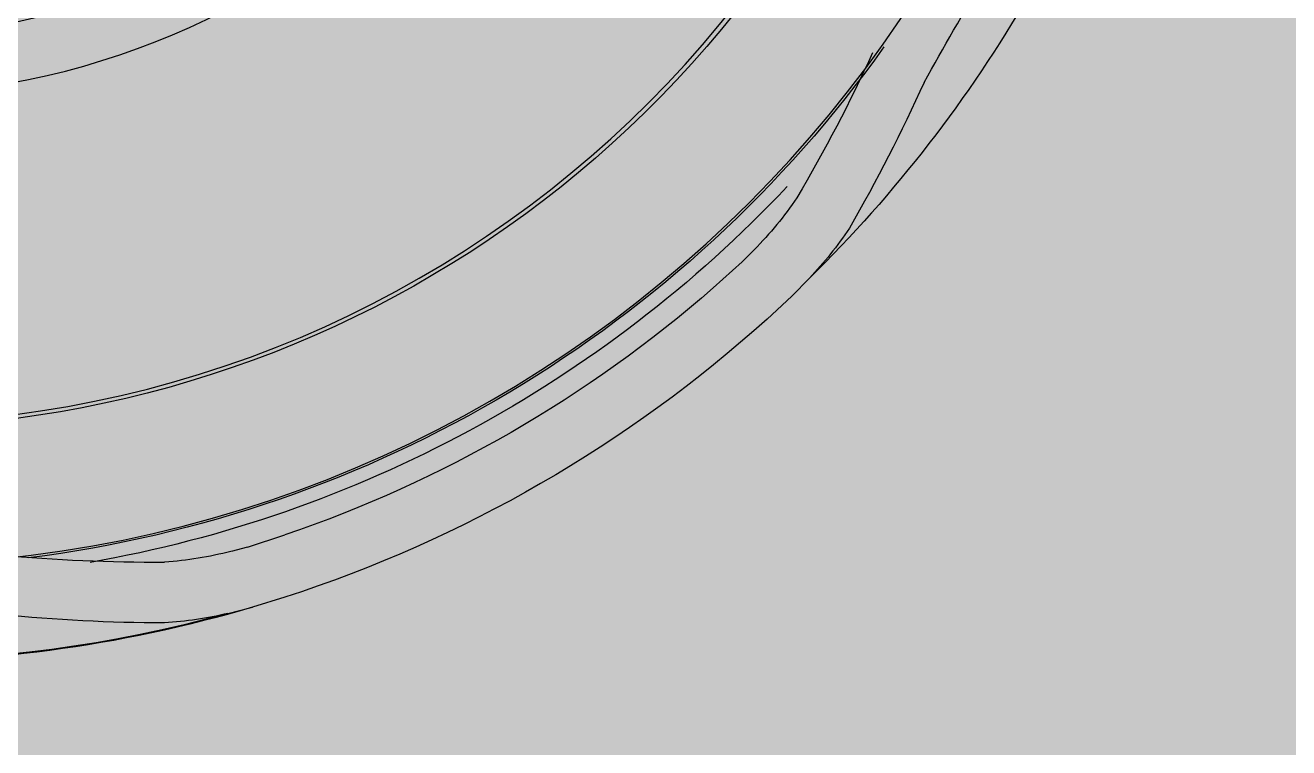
# Model space of a CAD drawing. Header units: millimetres. Extents: x 307301 to 459443, y -2888111 to -2805601.
# Drawn here: x 451698.77 to 451709.12, y -2883741.69 to -2883735.77 of the extents above; entities that cross this region are included whole.
import ezdxf

# ---------------------------------------------------------------- set-up
doc = ezdxf.new("R2010")
doc.units = ezdxf.units.MM
doc.header["$LTSCALE"] = 10
doc.header["$MEASUREMENT"] = 0
for name, color, linetype in [('$DDT_AUDIT_GENERATED_(131)', 7, 'Continuous'), ('$DDT_AUDIT_GENERATED_(15E)', 7, 'Continuous'), ('$DDT_AUDIT_GENERATED_(224)', 7, 'Continuous'), ('$DDT_AUDIT_GENERATED_(77)', 7, 'Continuous'), ('$DDT_AUDIT_GENERATED_(7E)', 7, 'Continuous'), ('$DDT_AUDIT_GENERATED_(E33)', 7, 'Continuous'), ('BMA  furniture', 6, 'Continuous'), ('Furniture - Plan', 3, 'Continuous')]:
    doc.layers.add(name, color=color, linetype=linetype)

# ---------------------------------------------------------------- blocks, each defined once
blk = doc.blocks.new('TUFTUFTU')
at = {"layer": 'Furniture - Plan', "ltscale": 0.01}
h = blk.add_hatch(color=250, dxfattribs=at)
h.dxf.hatch_style = 1
h.set_gradient(color1=(51, 51, 51), color2=(105, 105, 105), one_color=1, tint=0.41, name='INVCYLINDER')
edge = h.paths.add_edge_path()
edge.add_arc((1413476.938, -245799), 296.526, 0, 360)
at = {"layer": '$DDT_AUDIT_GENERATED_(131)', "color": 6, "linetype": 'Continuous'}
blk.add_arc((1413476.938, -245799), 20.547, 223.2479, 260.0639, dxfattribs=at)
at = {"layer": '$DDT_AUDIT_GENERATED_(15E)', "color": 3, "linetype": 'Continuous'}
for radius in [295.946, 295.558]:
    blk.add_circle((1413476.938, -245799), radius, dxfattribs=at)
at = {"layer": '$DDT_AUDIT_GENERATED_(224)', "color": 3, "linetype": 'Continuous'}
for radius in [300, 296.526, 296.132]:
    blk.add_circle((1413476.938, -245799), radius, dxfattribs=at)
at = {"layer": '$DDT_AUDIT_GENERATED_(77)', "color": 6, "linetype": 'Continuous'}
for radius in [20.285, 17.962, 12.581]:
    blk.add_circle((1413476.938, -245799), radius, dxfattribs=at)
for radius, start, end in [(18.03, 345.0261, 285.0261), (20.323, 215.4615, 262.8202)]:
    blk.add_arc((1413476.938, -245799), radius, start, end, dxfattribs=at)
at = {"layer": '$DDT_AUDIT_GENERATED_(7E)', "color": 6, "linetype": 'Continuous'}
for p, q in [((1413462.509, -245814.114), (1413462.706, -245814.31)), ((1413463.183, -245814.741), (1413462.706, -245814.31)), ((1413461.894, -245814.876), (1413461.605, -245814.579)), ((1413461.894, -245814.876), (1413462.3, -245815.251)), ((1413470.814, -245818.987), (1413470.202, -245818.789)), ((1413470.814, -245818.987), (1413471.082, -245819.058)), ((1413470.203, -245819.809), (1413470.731, -245819.972)), ((1413471.132, -245820.074), (1413470.731, -245819.972))]:
    blk.add_line(p, q, dxfattribs=at)
for radius in [62.905, 61.937]:
    blk.add_circle((1413476.938, -245799), radius, dxfattribs=at)
for centre, radius, start, end in [((1413476.939, -245799), 21.86, 194.5973, 225.4548), ((1413421.936, -245832.23), 43.166, 28.8954, 31.5065), ((1413483.898, -245800.229), 25.646, 204.5503, 210.5445), ((1413483.193, -245800.862), 25.71, 204.1255, 210.1068), ((1413467.014, -245809.705), 6.303, 214.3562, 224.3815), ((1413466.008, -245810.4), 6.071, 213.5983, 223.5089), ((1413476.938, -245799), 20.904, 228.8514, 251.2007), ((1413476.938, -245799), 21.872, 227.9893, 252.0628), ((1413472.642, -245812.955), 6.299, 255.6674, 265.6992), ((1413472.39, -245793.591), 25.647, 269.5077, 275.5017), ((1413476.938, -245799), 21.872, 253.5123, 271.3295), ((1413476.938, -245799), 21.86, 254.5973, 285.4548), ((1413472.546, -245814.166), 6.075, 256.5465, 266.4505), ((1413472.194, -245794.519), 25.71, 269.9453, 275.9266)]:
    blk.add_arc(centre, radius, start, end, dxfattribs=at)
at = {"layer": '$DDT_AUDIT_GENERATED_(E33)', "color": 6, "linetype": 'Continuous'}
blk.add_circle((1413476.938, -245799), 11.613, dxfattribs=at)
blk = doc.blocks.new('SDTYTYT')
at = {"layer": 'Furniture - Plan', "color": 3, "xscale": 0.5000000000000486, "yscale": 0.5000000000000486, "zscale": 0.5000000000000486, "rotation": 180}
blk.add_blockref('TUFTUFTU', (925445.399, -2867082.713), dxfattribs=at)

msp = doc.modelspace()

# ---------------------------------------------------------------- block references
at = {"layer": 'BMA  furniture', "xscale": -1, "rotation": 180}
msp.add_blockref('SDTYTYT', (232990.601, -5627913.263), dxfattribs=at)

doc.saveas('drawing.dxf')
